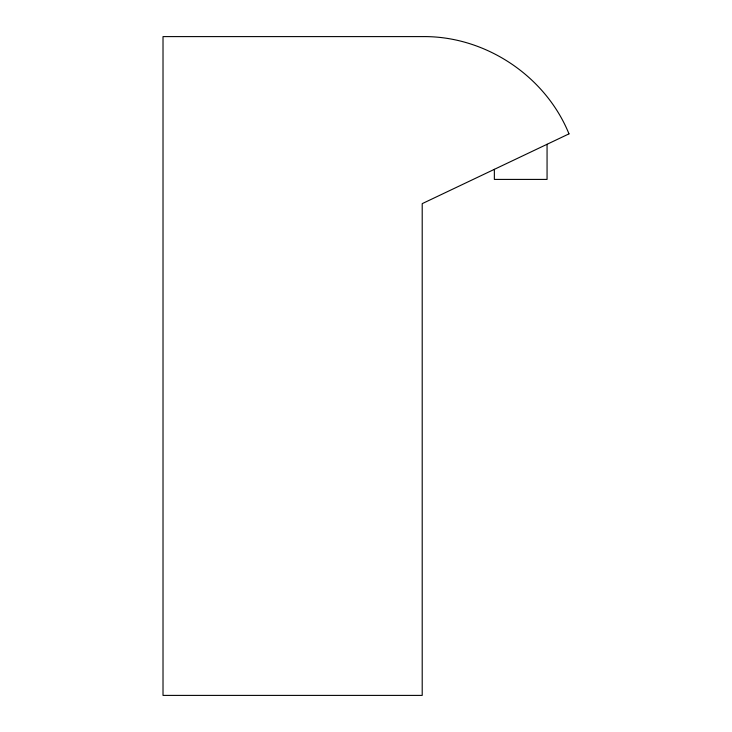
<?xml version="1.0" encoding="UTF-8"?>
<svg xmlns="http://www.w3.org/2000/svg" width="732" height="732" viewBox="0 0 732 732"><rect width="100%" height="100%" fill="white"/><g stroke="black" fill="none" stroke-linecap="round" stroke-linejoin="round"><path stroke-width="1.1" d="M547.06 144.286L547.06 179.413L494.356 179.413L494.356 169.339M568.984 133.865L422.208 203.642L422.208 695.4L163.016 695.4L163.016 36.6L423.096 36.6C485.49 36.024 545.514 76.046 568.984 133.865"/></g></svg>
